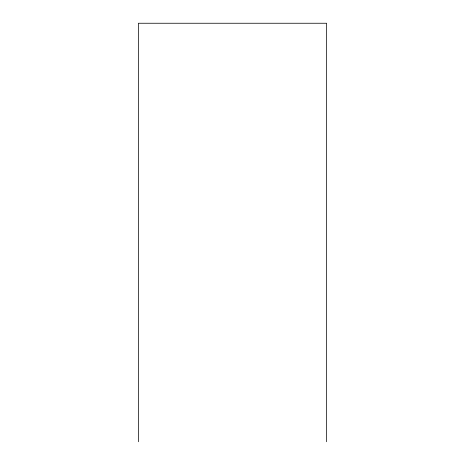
<?xml version="1.0" encoding="UTF-8"?>
<svg xmlns="http://www.w3.org/2000/svg" width="465" height="465" viewBox="0 0 465 465"><rect width="100%" height="100%" fill="white"/><g stroke="black" fill="none" stroke-linecap="round" stroke-linejoin="round"><path stroke-width="0.7" d="M326.604 441.75L326.604 23.25L138.396 23.25L138.396 441.75"/></g></svg>
